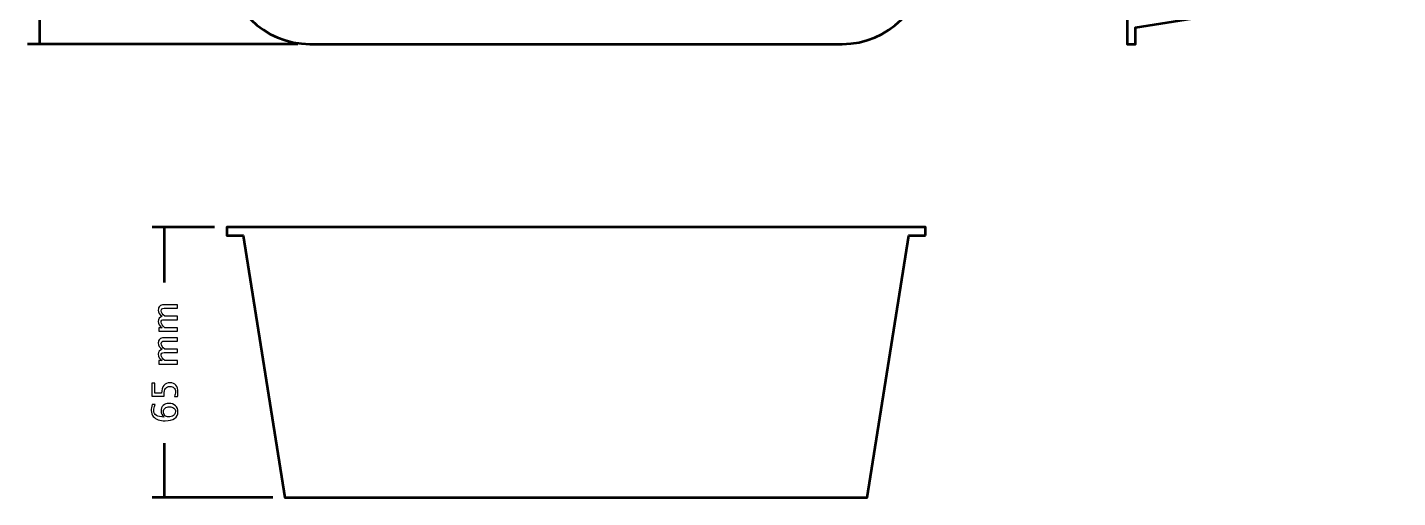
# Model space of a CAD drawing. Header units: centimetres. Extents: x -17.7 to 15.2, y -15.2 to 18.6.
# Drawn here: x -17.69 to 15.25, y -15.25 to -3.95 of the extents above; entities that cross this region are included whole.
import ezdxf

# ---------------------------------------------------------------- set-up
doc = ezdxf.new("R2010")
doc.units = ezdxf.units.CM
doc.header["$MEASUREMENT"] = 0
doc.layers.add('Layer 1', color=7, linetype='Continuous')

msp = doc.modelspace()

# ---------------------------------------------------------------- linework, layer by layer
at = {"layer": 'Layer 1', "lineweight": 53}
for points in [[(-12.9, -2.35), (-12.9, -2.35), (-12.9, 5.35), (-12.9, 5.35), (-12.9, 5.35), (-12.9, 6.45456), (-12.00457, 7.35), (-10.9, 7.35), (-10.9, 7.35), (-10.9, 7.35), (1.9, 7.35), (1.9, 7.35), (1.9, 7.35), (3.00457, 7.35), (3.9, 6.45456), (3.9, 5.35), (3.9, 5.35), (3.9, 5.35), (3.9, -2.35), (3.9, -2.35), (3.9, -2.35), (3.9, -3.45456), (3.00457, -4.35), (1.9, -4.35), (1.9, -4.35), (1.9, -4.35), (-10.9, -4.35), (-10.9, -4.35), (-10.9, -4.35), (-12.00457, -4.35), (-12.9, -3.45456), (-12.9, -2.35)], [(8.95, 7.35), (8.95, 7.35), (8.95, 6.95), (8.95, 6.95), (8.95, 6.95), (8.95, 6.95), (15.25, 5.95), (15.25, 5.95), (15.25, 5.95), (15.25, 5.95), (15.25, -2.95), (15.25, -2.95), (15.25, -2.95), (15.25, -2.95), (8.95, -3.95), (8.95, -3.95), (8.95, -3.95), (8.95, -3.95), (8.95, -4.35), (8.95, -4.35), (8.95, -4.35), (8.95, -4.35), (8.75, -4.35), (8.75, -4.35), (8.75, -4.35), (8.75, -4.35), (8.75, 7.35), (8.75, 7.35), (8.75, 7.35), (8.75, 7.35), (8.95, 7.35), (8.95, 7.35)], [(3.9, -8.95), (3.9, -8.95), (3.5, -8.95), (3.5, -8.95), (3.5, -8.95), (3.5, -8.95), (2.5, -15.25), (2.5, -15.25), (2.5, -15.25), (2.5, -15.25), (-11.5, -15.25), (-11.5, -15.25), (-11.5, -15.25), (-11.5, -15.25), (-12.5, -8.95), (-12.5, -8.95), (-12.5, -8.95), (-12.5, -8.95), (-12.9, -8.95), (-12.9, -8.95), (-12.9, -8.95), (-12.9, -8.95), (-12.9, -8.75), (-12.9, -8.75), (-12.9, -8.75), (-12.9, -8.75), (3.9, -8.75), (3.9, -8.75), (3.9, -8.75), (3.9, -8.75), (3.9, -8.95), (3.9, -8.95)]]:
    msp.add_open_spline(points, degree=3, knots=[0, 0, 0, 0, 0.11111111, 0.11111111, 0.11111111, 0.11111111, 0.22222222, 0.22222222, 0.22222222, 0.22222222, 0.33333333, 0.33333333, 0.33333333, 0.33333333, 0.44444444, 0.44444444, 0.44444444, 0.44444444, 0.55555556, 0.55555556, 0.55555556, 0.55555556, 0.66666667, 0.66666667, 0.66666667, 0.66666667, 0.77777778, 0.77777778, 0.77777778, 0.77777778, 1, 1, 1, 1], dxfattribs=at)
for points in [[(-17.4, -0.63948), (-17.4, -0.63948), (-17.4, -4.35), (-17.4, -4.35)], [(-11.19106, -4.35), (-11.19106, -4.35), (-17.69106, -4.35), (-17.69106, -4.35)], [(-13.19106, -8.75), (-13.19106, -8.75), (-14.69106, -8.75), (-14.69106, -8.75)], [(-14.4, -8.75), (-14.4, -8.75), (-14.4, -10.08137), (-14.4, -10.08137)], [(-14.4, -13.93952), (-14.4, -13.93952), (-14.4, -15.25), (-14.4, -15.25)], [(-11.79106, -15.25), (-11.79106, -15.25), (-14.69106, -15.25), (-14.69106, -15.25)]]:
    msp.add_open_spline(points, degree=3, dxfattribs=at)
at = {"layer": 'Layer 1'}
for points, knots in [([(-14.08631, -11.24943), (-14.08631, -11.24943), (-14.53505, -11.24943), (-14.53505, -11.24943), (-14.53505, -11.24943), (-14.53505, -11.24943), (-14.53505, -11.16815), (-14.53505, -11.16815), (-14.53505, -11.16815), (-14.53505, -11.16815), (-14.45024, -11.16815), (-14.45024, -11.16815), (-14.45024, -11.16815), (-14.51303, -11.1285), (-14.54436, -11.0777), (-14.54436, -11.01547), (-14.54436, -11.01547), (-14.54436, -10.95549), (-14.51303, -10.91471), (-14.45024, -10.89298), (-14.45024, -10.89298), (-14.5136, -10.85446), (-14.54521, -10.80422), (-14.54521, -10.74256), (-14.54521, -10.74256), (-14.54521, -10.70319), (-14.53363, -10.67257), (-14.51035, -10.65069), (-14.51035, -10.65069), (-14.48707, -10.62882), (-14.45447, -10.61781), (-14.41256, -10.61781), (-14.41256, -10.61781), (-14.41256, -10.61781), (-14.08631, -10.61781), (-14.08631, -10.61781), (-14.08631, -10.61781), (-14.08631, -10.61781), (-14.08631, -10.69909), (-14.08631, -10.69909), (-14.08631, -10.69909), (-14.08631, -10.69909), (-14.39915, -10.69909), (-14.39915, -10.69909), (-14.39915, -10.69909), (-14.45024, -10.69909), (-14.47578, -10.71941), (-14.47578, -10.76005), (-14.47578, -10.76005), (-14.47578, -10.80225), (-14.446, -10.84656), (-14.38631, -10.89298), (-14.38631, -10.89298), (-14.38631, -10.89298), (-14.08631, -10.89298), (-14.08631, -10.89298), (-14.08631, -10.89298), (-14.08631, -10.89298), (-14.08631, -10.97426), (-14.08631, -10.97426), (-14.08631, -10.97426), (-14.08631, -10.97426), (-14.39944, -10.97426), (-14.39944, -10.97426), (-14.39944, -10.97426), (-14.45094, -10.97426), (-14.47662, -10.99486), (-14.47662, -11.03621), (-14.47662, -11.03621), (-14.47662, -11.07727), (-14.44671, -11.1213), (-14.38674, -11.16815), (-14.38674, -11.16815), (-14.38674, -11.16815), (-14.08631, -11.16815), (-14.08631, -11.16815), (-14.08631, -11.16815), (-14.08631, -11.16815), (-14.08631, -11.24943), (-14.08631, -11.24943)], [0, 0, 0, 0, 0.04761905, 0.04761905, 0.04761905, 0.04761905, 0.0952381, 0.0952381, 0.0952381, 0.0952381, 0.14285714, 0.14285714, 0.14285714, 0.14285714, 0.19047619, 0.19047619, 0.19047619, 0.19047619, 0.23809524, 0.23809524, 0.23809524, 0.23809524, 0.28571429, 0.28571429, 0.28571429, 0.28571429, 0.33333333, 0.33333333, 0.33333333, 0.33333333, 0.38095238, 0.38095238, 0.38095238, 0.38095238, 0.42857143, 0.42857143, 0.42857143, 0.42857143, 0.47619048, 0.47619048, 0.47619048, 0.47619048, 0.52380952, 0.52380952, 0.52380952, 0.52380952, 0.57142857, 0.57142857, 0.57142857, 0.57142857, 0.61904762, 0.61904762, 0.61904762, 0.61904762, 0.66666667, 0.66666667, 0.66666667, 0.66666667, 0.71428571, 0.71428571, 0.71428571, 0.71428571, 0.76190476, 0.76190476, 0.76190476, 0.76190476, 0.80952381, 0.80952381, 0.80952381, 0.80952381, 0.85714286, 0.85714286, 0.85714286, 0.85714286, 0.9047619, 0.9047619, 0.9047619, 0.9047619, 1, 1, 1, 1]), ([(-14.08631, -12.03994), (-14.08631, -12.03994), (-14.53505, -12.03994), (-14.53505, -12.03994), (-14.53505, -12.03994), (-14.53505, -12.03994), (-14.53505, -11.95866), (-14.53505, -11.95866), (-14.53505, -11.95866), (-14.53505, -11.95866), (-14.45024, -11.95866), (-14.45024, -11.95866), (-14.45024, -11.95866), (-14.51303, -11.91901), (-14.54436, -11.86821), (-14.54436, -11.80598), (-14.54436, -11.80598), (-14.54436, -11.746), (-14.51303, -11.70522), (-14.45024, -11.68349), (-14.45024, -11.68349), (-14.5136, -11.64497), (-14.54521, -11.59473), (-14.54521, -11.53307), (-14.54521, -11.53307), (-14.54521, -11.4937), (-14.53363, -11.46308), (-14.51035, -11.4412), (-14.51035, -11.4412), (-14.48707, -11.41933), (-14.45447, -11.40832), (-14.41256, -11.40832), (-14.41256, -11.40832), (-14.41256, -11.40832), (-14.08631, -11.40832), (-14.08631, -11.40832), (-14.08631, -11.40832), (-14.08631, -11.40832), (-14.08631, -11.4896), (-14.08631, -11.4896), (-14.08631, -11.4896), (-14.08631, -11.4896), (-14.39915, -11.4896), (-14.39915, -11.4896), (-14.39915, -11.4896), (-14.45024, -11.4896), (-14.47578, -11.50992), (-14.47578, -11.55056), (-14.47578, -11.55056), (-14.47578, -11.59276), (-14.446, -11.63707), (-14.38631, -11.68349), (-14.38631, -11.68349), (-14.38631, -11.68349), (-14.08631, -11.68349), (-14.08631, -11.68349), (-14.08631, -11.68349), (-14.08631, -11.68349), (-14.08631, -11.76477), (-14.08631, -11.76477), (-14.08631, -11.76477), (-14.08631, -11.76477), (-14.39944, -11.76477), (-14.39944, -11.76477), (-14.39944, -11.76477), (-14.45094, -11.76477), (-14.47662, -11.78537), (-14.47662, -11.82672), (-14.47662, -11.82672), (-14.47662, -11.86778), (-14.44671, -11.91181), (-14.38674, -11.95866), (-14.38674, -11.95866), (-14.38674, -11.95866), (-14.08631, -11.95866), (-14.08631, -11.95866), (-14.08631, -11.95866), (-14.08631, -11.95866), (-14.08631, -12.03994), (-14.08631, -12.03994)], [0, 0, 0, 0, 0.04761905, 0.04761905, 0.04761905, 0.04761905, 0.0952381, 0.0952381, 0.0952381, 0.0952381, 0.14285714, 0.14285714, 0.14285714, 0.14285714, 0.19047619, 0.19047619, 0.19047619, 0.19047619, 0.23809524, 0.23809524, 0.23809524, 0.23809524, 0.28571429, 0.28571429, 0.28571429, 0.28571429, 0.33333333, 0.33333333, 0.33333333, 0.33333333, 0.38095238, 0.38095238, 0.38095238, 0.38095238, 0.42857143, 0.42857143, 0.42857143, 0.42857143, 0.47619048, 0.47619048, 0.47619048, 0.47619048, 0.52380952, 0.52380952, 0.52380952, 0.52380952, 0.57142857, 0.57142857, 0.57142857, 0.57142857, 0.61904762, 0.61904762, 0.61904762, 0.61904762, 0.66666667, 0.66666667, 0.66666667, 0.66666667, 0.71428571, 0.71428571, 0.71428571, 0.71428571, 0.76190476, 0.76190476, 0.76190476, 0.76190476, 0.80952381, 0.80952381, 0.80952381, 0.80952381, 0.85714286, 0.85714286, 0.85714286, 0.85714286, 0.9047619, 0.9047619, 0.9047619, 0.9047619, 1, 1, 1, 1]), ([(-14.08377, -12.82114), (-14.08377, -12.82114), (-14.15658, -12.82114), (-14.15658, -12.82114), (-14.15658, -12.82114), (-14.14021, -12.78064), (-14.13203, -12.74225), (-14.13203, -12.70557), (-14.13203, -12.70557), (-14.13203, -12.66549), (-14.14388, -12.63388), (-14.16759, -12.61088), (-14.16759, -12.61088), (-14.1913, -12.58788), (-14.22389, -12.57645), (-14.26538, -12.57645), (-14.26538, -12.57645), (-14.30997, -12.57645), (-14.34412, -12.59268), (-14.36769, -12.62513), (-14.36769, -12.62513), (-14.39125, -12.65759), (-14.40296, -12.70458), (-14.40296, -12.76596), (-14.40296, -12.76596), (-14.40296, -12.78021), (-14.40198, -12.79531), (-14.4, -12.81098), (-14.4, -12.81098), (-14.4, -12.81098), (-14.69845, -12.81098), (-14.69845, -12.81098), (-14.69845, -12.81098), (-14.69845, -12.81098), (-14.69845, -12.50109), (-14.69845, -12.50109), (-14.69845, -12.50109), (-14.69845, -12.50109), (-14.62733, -12.50109), (-14.62733, -12.50109), (-14.62733, -12.50109), (-14.62733, -12.50109), (-14.62733, -12.73986), (-14.62733, -12.73986), (-14.62733, -12.73986), (-14.62733, -12.73986), (-14.46562, -12.73986), (-14.46562, -12.73986), (-14.46562, -12.73986), (-14.46562, -12.66112), (-14.44756, -12.59973), (-14.41143, -12.55556), (-14.41143, -12.55556), (-14.37545, -12.5114), (-14.32549, -12.48924), (-14.26157, -12.48924), (-14.26157, -12.48924), (-14.20202, -12.48924), (-14.15545, -12.50928), (-14.12173, -12.54936), (-14.12173, -12.54936), (-14.088, -12.58943), (-14.07107, -12.64475), (-14.07107, -12.7153), (-14.07107, -12.7153), (-14.07107, -12.74677), (-14.0753, -12.78205), (-14.08377, -12.82114)], [0, 0, 0, 0, 0.05555556, 0.05555556, 0.05555556, 0.05555556, 0.11111111, 0.11111111, 0.11111111, 0.11111111, 0.16666667, 0.16666667, 0.16666667, 0.16666667, 0.22222222, 0.22222222, 0.22222222, 0.22222222, 0.27777778, 0.27777778, 0.27777778, 0.27777778, 0.33333333, 0.33333333, 0.33333333, 0.33333333, 0.38888889, 0.38888889, 0.38888889, 0.38888889, 0.44444444, 0.44444444, 0.44444444, 0.44444444, 0.5, 0.5, 0.5, 0.5, 0.55555556, 0.55555556, 0.55555556, 0.55555556, 0.61111111, 0.61111111, 0.61111111, 0.61111111, 0.66666667, 0.66666667, 0.66666667, 0.66666667, 0.72222222, 0.72222222, 0.72222222, 0.72222222, 0.77777778, 0.77777778, 0.77777778, 0.77777778, 0.83333333, 0.83333333, 0.83333333, 0.83333333, 0.88888889, 0.88888889, 0.88888889, 0.88888889, 1, 1, 1, 1]), ([(-14.40353, -13.31418), (-14.45391, -13.27524), (-14.47916, -13.22627), (-14.47916, -13.16729), (-14.47916, -13.16729), (-14.47916, -13.1138), (-14.46138, -13.07006), (-14.42597, -13.03591), (-14.42597, -13.03591), (-14.39055, -13.0019), (-14.34525, -12.98483), (-14.28979, -12.98483), (-14.28979, -12.98483), (-14.22615, -12.98483), (-14.1738, -13.00388), (-14.13274, -13.04212), (-14.13274, -13.04212), (-14.09167, -13.08036), (-14.07107, -13.1289), (-14.07107, -13.18803), (-14.07107, -13.18803), (-14.07107, -13.2552), (-14.0983, -13.30797), (-14.15263, -13.34593), (-14.15263, -13.34593), (-14.2071, -13.38403), (-14.28231, -13.40308), (-14.37855, -13.40308), (-14.37855, -13.40308), (-14.50809, -13.40308), (-14.60306, -13.36978), (-14.66374, -13.30332), (-14.66374, -13.30332), (-14.69704, -13.26719), (-14.71369, -13.21724), (-14.71369, -13.1536), (-14.71369, -13.1536), (-14.71369, -13.11663), (-14.70607, -13.07077), (-14.69083, -13.01615), (-14.69083, -13.01615), (-14.69083, -13.01615), (-14.61971, -13.01615), (-14.61971, -13.01615), (-14.61971, -13.01615), (-14.64173, -13.07387), (-14.65273, -13.12128), (-14.65273, -13.15854), (-14.65273, -13.15854), (-14.65273, -13.26225), (-14.56962, -13.31418), (-14.40353, -13.31418)], [0, 0, 0, 0, 0.07142857, 0.07142857, 0.07142857, 0.07142857, 0.14285714, 0.14285714, 0.14285714, 0.14285714, 0.21428571, 0.21428571, 0.21428571, 0.21428571, 0.28571429, 0.28571429, 0.28571429, 0.28571429, 0.35714286, 0.35714286, 0.35714286, 0.35714286, 0.42857143, 0.42857143, 0.42857143, 0.42857143, 0.5, 0.5, 0.5, 0.5, 0.57142857, 0.57142857, 0.57142857, 0.57142857, 0.64285714, 0.64285714, 0.64285714, 0.64285714, 0.71428571, 0.71428571, 0.71428571, 0.71428571, 0.78571429, 0.78571429, 0.78571429, 0.78571429, 0.85714286, 0.85714286, 0.85714286, 0.85714286, 1, 1, 1, 1]), ([(-14.27371, -13.06611), (-14.319, -13.06611), (-14.35485, -13.07655), (-14.38123, -13.09758), (-14.38123, -13.09758), (-14.40762, -13.1186), (-14.42074, -13.14739), (-14.42074, -13.18394), (-14.42074, -13.18394), (-14.42074, -13.21879), (-14.40917, -13.24857), (-14.38589, -13.2734), (-14.38589, -13.2734), (-14.36275, -13.29838), (-14.33481, -13.3108), (-14.30221, -13.3108), (-14.30221, -13.3108), (-14.25085, -13.3108), (-14.20964, -13.29894), (-14.1786, -13.27538), (-14.1786, -13.27538), (-14.14755, -13.25167), (-14.13203, -13.22034), (-14.13203, -13.1814), (-14.13203, -13.1814), (-14.13203, -13.14598), (-14.14473, -13.1179), (-14.17013, -13.09715), (-14.17013, -13.09715), (-14.19553, -13.07641), (-14.2301, -13.06611), (-14.27371, -13.06611)], [0, 0, 0, 0, 0.11111111, 0.11111111, 0.11111111, 0.11111111, 0.22222222, 0.22222222, 0.22222222, 0.22222222, 0.33333333, 0.33333333, 0.33333333, 0.33333333, 0.44444444, 0.44444444, 0.44444444, 0.44444444, 0.55555556, 0.55555556, 0.55555556, 0.55555556, 0.66666667, 0.66666667, 0.66666667, 0.66666667, 0.77777778, 0.77777778, 0.77777778, 0.77777778, 1, 1, 1, 1])]:
    msp.add_open_spline(points, degree=3, knots=knots, dxfattribs=at)

doc.saveas('drawing.dxf')
